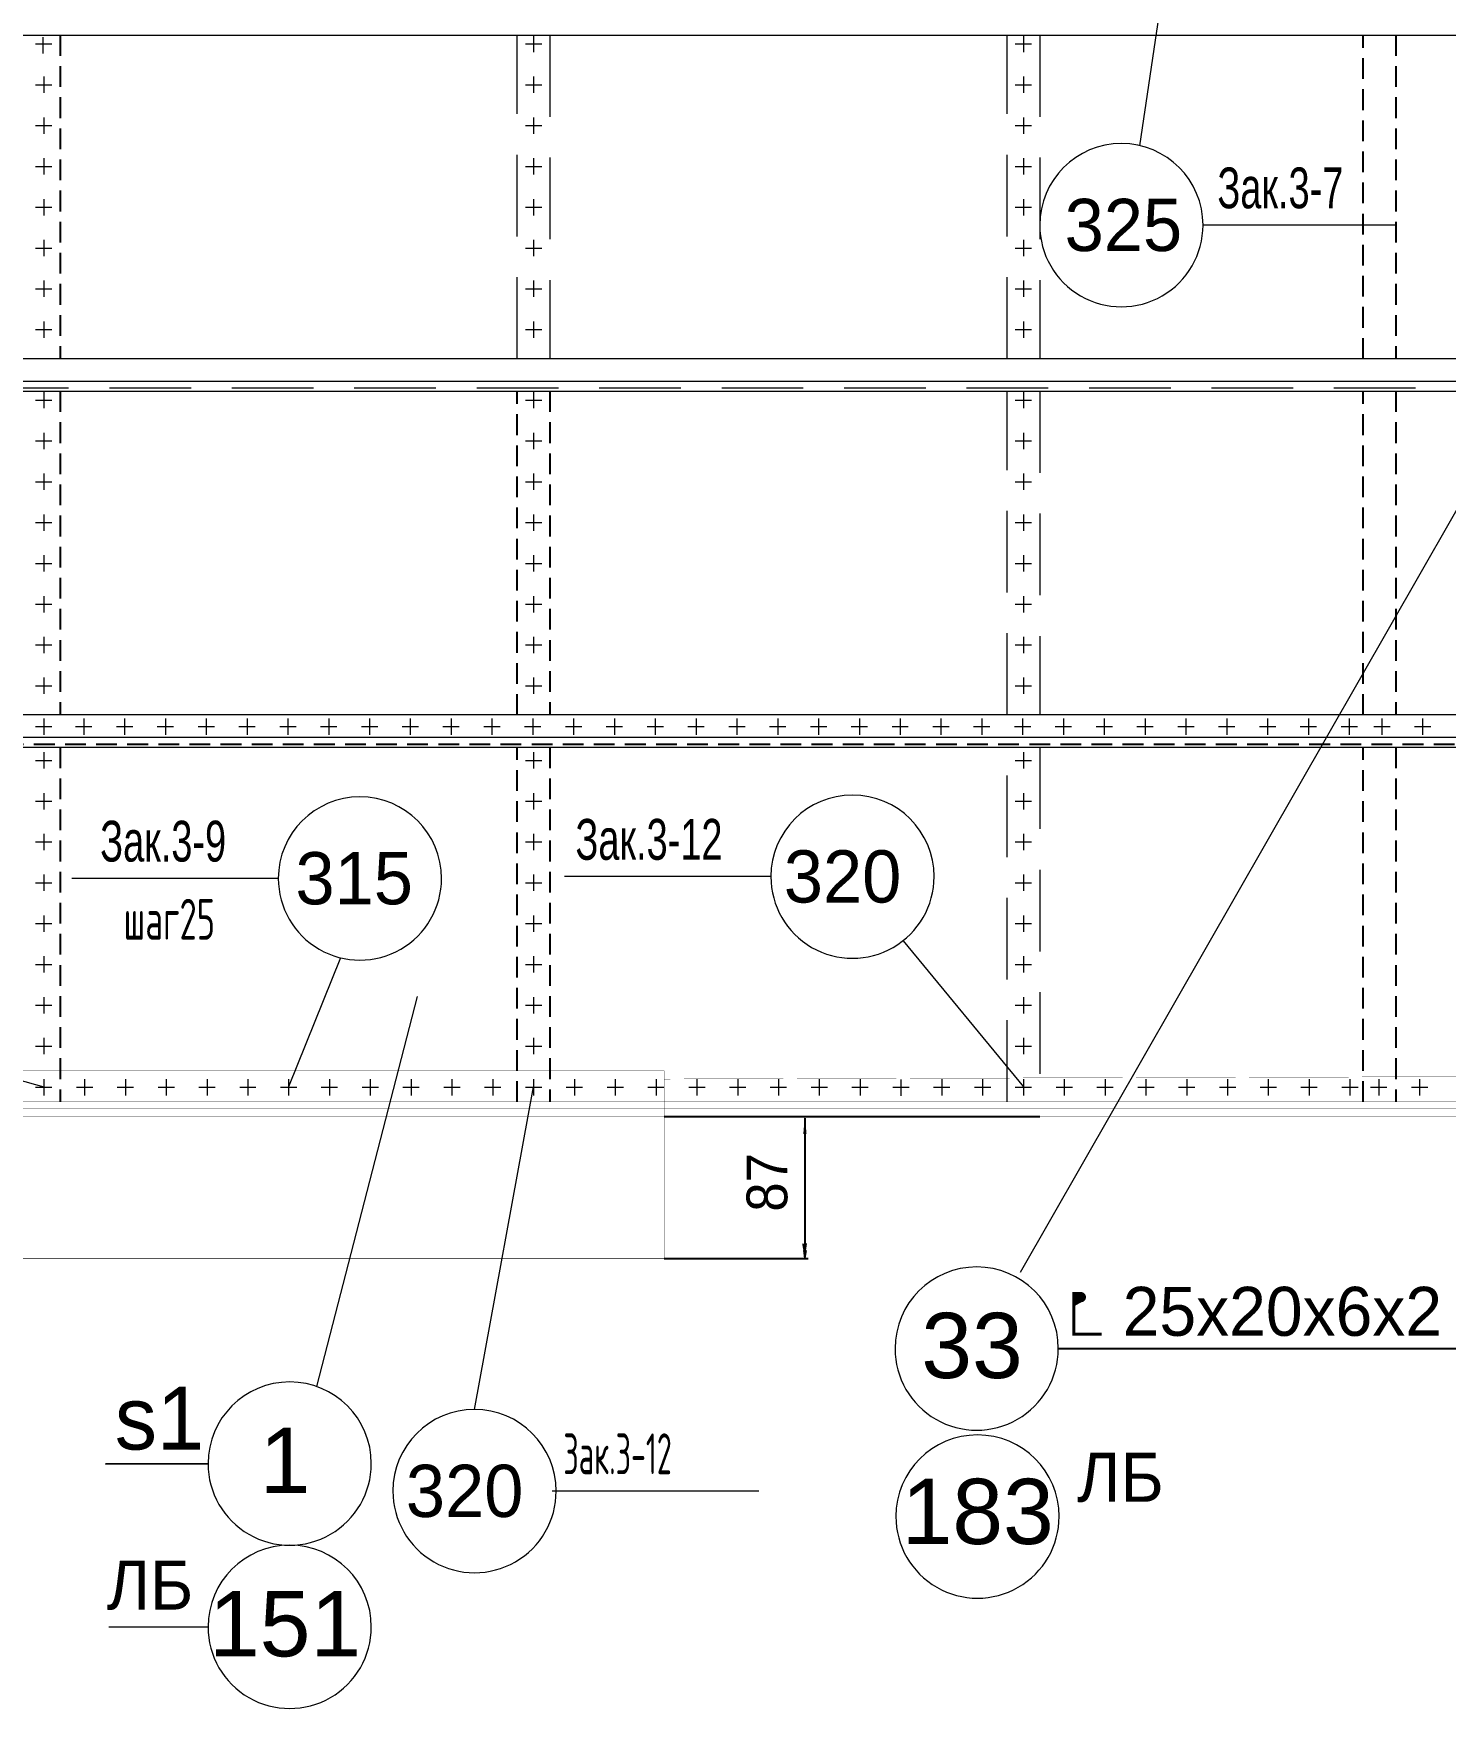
# Model space of a CAD drawing. Header units: millimetres. Extents: x 42007 to 66124, y -556 to 6894.
# Drawn here: x 44966 to 45831, y 3451 to 4477 of the extents above; entities that cross this region are included whole.
import ezdxf
from ezdxf.enums import TextEntityAlignment as Align

# ---------------------------------------------------------------- set-up
doc = ezdxf.new("R2010")
doc.units = ezdxf.units.MM
for name, pattern in [('DASHED', [19.05, 12.7, -6.35]), ('K5LT32769', [0]), ('K5LT32792', [0]), ('K5LT32793', [10, 5, -5]), ('K5LT32795', [75, 50, -25]), ('K5LT32799', [95.25, 63.5, -31.75]), ('K5LT32804', [0]), ('K5LT_THIN', [0])]:
    doc.linetypes.add(name, pattern=pattern)
doc.layers.add('pen_7', color=1, linetype='Continuous')
doc.styles.add('KTEXTSTYLE', font='GOST_AU.SHX', dxfattribs={"width": 0.96, "height": 5})
doc.styles.add('style5', font='arial.ttf', dxfattribs={"height": 3})

# ---------------------------------------------------------------- blocks, each defined once
blk = doc.blocks.new('KDIMARROW_01')
blk.add_hatch(color=0).paths.add_polyline_path([(0, 0), (-5, 0.7), (-4.5, 0), (-5, -0.7)])
at = {"color": 0, "linetype": 'K5LT_THIN', "lineweight": 13}
for p, q in [((-4.5, 0), (-5, 0.7)), ((-5, 0.7), (0, 0)), ((0, 0), (-5, -0.7)), ((-5, -0.7), (-4.5, 0)), ((0, 0), (-1, 0))]:
    blk.add_line(p, q, dxfattribs=at)

msp = doc.modelspace()

# ---------------------------------------------------------------- hatches: boundary and pattern name
msp.add_hatch(color=0).paths.add_polyline_path([(45607.584, 3700.89, 1), (45607.584, 3705.124), (45603.249, 3705.124), (45603.249, 3698.477)])
msp.add_hatch(color=0).paths.add_polyline_path([(45607.584, 3700.89, 1), (45607.584, 3705.124), (45603.249, 3705.124), (45603.249, 3698.477)])

# ---------------------------------------------------------------- linework, layer by layer
at = {"color": 7, "linetype": 'K5LT32769', "lineweight": 18}
for p, q in [((45643.717, 4408.275), (45671.882, 4597.7)), ((43913.618, 4475.989), (46901.003, 4475.989)), ((44971.774, 4474.743), (44971.774, 4464.743)), ((45272.325, 4475.598), (45272.325, 4465.598)), ((45572.325, 4475.598), (45572.325, 4465.598)), ((44967.325, 4470.598), (44977.325, 4470.598)), ((45267.325, 4470.598), (45277.325, 4470.598)), ((45567.325, 4470.598), (45577.325, 4470.598)), ((44967.325, 4445.598), (44977.325, 4445.598)), ((44972.325, 4450.598), (44972.325, 4440.598)), ((45267.325, 4445.598), (45277.325, 4445.598)), ((45272.325, 4450.598), (45272.325, 4440.598)), ((45567.325, 4445.598), (45577.325, 4445.598)), ((45572.325, 4450.598), (45572.325, 4440.598)), ((44972.325, 4425.598), (44972.325, 4415.598)), ((45272.325, 4425.598), (45272.325, 4415.598)), ((45572.325, 4425.598), (45572.325, 4415.598)), ((44967.325, 4420.598), (44977.325, 4420.598)), ((45267.325, 4420.598), (45277.325, 4420.598)), ((45567.325, 4420.598), (45577.325, 4420.598)), ((44967.325, 4395.598), (44977.325, 4395.598)), ((44972.325, 4400.598), (44972.325, 4390.598)), ((45267.325, 4395.598), (45277.325, 4395.598)), ((45272.325, 4400.598), (45272.325, 4390.598)), ((45567.325, 4395.598), (45577.325, 4395.598)), ((45572.325, 4400.598), (45572.325, 4390.598)), ((44967.325, 4370.598), (44977.325, 4370.598)), ((44972.325, 4375.598), (44972.325, 4365.598)), ((45267.325, 4370.598), (45277.325, 4370.598)), ((45272.325, 4375.598), (45272.325, 4365.598)), ((45567.325, 4370.598), (45577.325, 4370.598)), ((45572.325, 4375.598), (45572.325, 4365.598)), ((44972.325, 4350.598), (44972.325, 4340.598)), ((45272.325, 4350.598), (45272.325, 4340.598)), ((45572.325, 4350.598), (45572.325, 4340.598)), ((45800.274, 4359.582), (45682.362, 4359.582)), ((44967.325, 4345.598), (44977.325, 4345.598)), ((45267.325, 4345.598), (45277.325, 4345.598)), ((45567.325, 4345.598), (45577.325, 4345.598)), ((44967.325, 4320.598), (44977.325, 4320.598)), ((44972.325, 4325.598), (44972.325, 4315.598)), ((45267.325, 4320.598), (45277.325, 4320.598)), ((45272.325, 4325.598), (45272.325, 4315.598)), ((45567.325, 4320.598), (45577.325, 4320.598)), ((45572.325, 4325.598), (45572.325, 4315.598)), ((44972.325, 4300.598), (44972.325, 4290.598)), ((45272.325, 4300.598), (45272.325, 4290.598)), ((45572.325, 4300.598), (45572.325, 4290.598)), ((44967.325, 4295.598), (44977.325, 4295.598)), ((45267.325, 4295.598), (45277.325, 4295.598)), ((45567.325, 4295.598), (45577.325, 4295.598)), ((46901.5, 4277.718), (44005.204, 4277.718)), ((45887.647, 4272.666), (45570.293, 3718.197)), ((44005.192, 4257.891), (46901.55, 4257.891)), ((46901.535, 4263.856), (44034.765, 4263.891)), ((44967.362, 4252.452), (44977.362, 4252.452)), ((44972.362, 4257.452), (44972.362, 4247.452)), ((45267.362, 4252.452), (45277.362, 4252.452)), ((45272.362, 4257.452), (45272.362, 4247.452)), ((45567.362, 4252.452), (45577.362, 4252.452)), ((45572.362, 4257.452), (45572.362, 4247.452)), ((44967.362, 4227.452), (44977.362, 4227.452)), ((44972.362, 4232.452), (44972.362, 4222.452)), ((45267.362, 4227.452), (45277.362, 4227.452)), ((45272.362, 4232.452), (45272.362, 4222.452)), ((45567.362, 4227.452), (45577.362, 4227.452)), ((45572.362, 4232.452), (45572.362, 4222.452)), ((44972.362, 4207.452), (44972.362, 4197.452)), ((45272.362, 4207.452), (45272.362, 4197.452)), ((45572.362, 4207.452), (45572.362, 4197.452)), ((44967.362, 4202.452), (44977.362, 4202.452)), ((45267.362, 4202.452), (45277.362, 4202.452)), ((45567.362, 4202.452), (45577.362, 4202.452)), ((44967.362, 4177.452), (44977.362, 4177.452)), ((44972.362, 4182.452), (44972.362, 4172.452)), ((45267.362, 4177.452), (45277.362, 4177.452)), ((45272.362, 4182.452), (45272.362, 4172.452)), ((45567.362, 4177.452), (45577.362, 4177.452)), ((45572.362, 4182.452), (45572.362, 4172.452)), ((44972.362, 4157.452), (44972.362, 4147.452)), ((45272.362, 4157.452), (45272.362, 4147.452)), ((45572.362, 4157.452), (45572.362, 4147.452)), ((44967.362, 4152.452), (44977.362, 4152.452)), ((45267.362, 4152.452), (45277.362, 4152.452)), ((45567.362, 4152.452), (45577.362, 4152.452)), ((44967.362, 4127.452), (44977.362, 4127.452)), ((44972.362, 4132.452), (44972.362, 4122.452)), ((45267.362, 4127.452), (45277.362, 4127.452)), ((45272.362, 4132.452), (45272.362, 4122.452)), ((45567.362, 4127.452), (45577.362, 4127.452)), ((45572.362, 4132.452), (45572.362, 4122.452)), ((44972.362, 4107.452), (44972.362, 4097.452)), ((45272.362, 4107.452), (45272.362, 4097.452)), ((45572.362, 4107.452), (45572.362, 4097.452)), ((44967.362, 4102.452), (44977.362, 4102.452)), ((45267.362, 4102.452), (45277.362, 4102.452)), ((45567.362, 4102.452), (45577.362, 4102.452)), ((44967.362, 4077.452), (44977.362, 4077.452)), ((44972.362, 4082.452), (44972.362, 4072.452)), ((45267.362, 4077.452), (45277.362, 4077.452)), ((45272.362, 4082.452), (45272.362, 4072.452)), ((45567.362, 4077.452), (45577.362, 4077.452)), ((45572.362, 4082.452), (45572.362, 4072.452)), ((46902.047, 4059.615), (44191.062, 4059.615)), ((44967.362, 4052.452), (44977.362, 4052.452)), ((44972.362, 4057.452), (44972.362, 4047.452)), ((44991.882, 4052.495), (45001.882, 4052.495)), ((44996.882, 4057.495), (44996.882, 4047.495)), ((45016.882, 4052.495), (45026.882, 4052.495)), ((45021.882, 4057.495), (45021.882, 4047.495)), ((45041.882, 4052.495), (45051.882, 4052.495)), ((45046.882, 4057.495), (45046.882, 4047.495)), ((45066.882, 4052.495), (45076.882, 4052.495)), ((45071.882, 4057.495), (45071.882, 4047.495)), ((45091.882, 4052.495), (45101.882, 4052.495)), ((45096.882, 4057.495), (45096.882, 4047.495)), ((45116.882, 4052.495), (45126.882, 4052.495)), ((45121.882, 4057.495), (45121.882, 4047.495)), ((45141.882, 4052.495), (45151.882, 4052.495)), ((45146.882, 4057.495), (45146.882, 4047.495)), ((45166.882, 4052.495), (45176.882, 4052.495)), ((45171.882, 4057.495), (45171.882, 4047.495)), ((45191.882, 4052.495), (45201.882, 4052.495)), ((45196.882, 4057.495), (45196.882, 4047.495)), ((45216.882, 4052.495), (45226.882, 4052.495)), ((45221.882, 4057.495), (45221.882, 4047.495)), ((45241.882, 4052.495), (45251.882, 4052.495)), ((45246.882, 4057.495), (45246.882, 4047.495)), ((45266.882, 4052.495), (45276.882, 4052.495)), ((45271.882, 4057.495), (45271.882, 4047.495)), ((45291.882, 4052.495), (45301.882, 4052.495)), ((45296.882, 4057.495), (45296.882, 4047.495)), ((45316.882, 4052.495), (45326.882, 4052.495)), ((45321.882, 4057.495), (45321.882, 4047.495)), ((45341.882, 4052.495), (45351.882, 4052.495)), ((45346.882, 4057.495), (45346.882, 4047.495)), ((45366.882, 4052.495), (45376.882, 4052.495)), ((45371.882, 4057.495), (45371.882, 4047.495)), ((45391.882, 4052.495), (45401.882, 4052.495)), ((45396.882, 4057.495), (45396.882, 4047.495)), ((45416.882, 4052.495), (45426.882, 4052.495)), ((45421.882, 4057.495), (45421.882, 4047.495)), ((45441.882, 4052.495), (45451.882, 4052.495)), ((45446.882, 4057.495), (45446.882, 4047.495)), ((45466.882, 4052.495), (45476.882, 4052.495)), ((45471.882, 4057.495), (45471.882, 4047.495)), ((45491.882, 4052.495), (45501.882, 4052.495)), ((45496.882, 4057.495), (45496.882, 4047.495)), ((45516.882, 4052.495), (45526.882, 4052.495)), ((45521.882, 4057.495), (45521.882, 4047.495)), ((45541.882, 4052.495), (45551.882, 4052.495)), ((45546.882, 4057.495), (45546.882, 4047.495)), ((45566.882, 4052.495), (45576.882, 4052.495)), ((45571.882, 4057.495), (45571.882, 4047.495)), ((45591.882, 4052.495), (45601.882, 4052.495)), ((45596.882, 4057.495), (45596.882, 4047.495)), ((45616.882, 4052.495), (45626.882, 4052.495)), ((45621.882, 4057.495), (45621.882, 4047.495)), ((45641.882, 4052.495), (45651.882, 4052.495)), ((45646.882, 4057.495), (45646.882, 4047.495)), ((45666.882, 4052.495), (45676.882, 4052.495)), ((45671.882, 4057.495), (45671.882, 4047.495)), ((45691.882, 4052.495), (45701.882, 4052.495)), ((45696.882, 4057.495), (45696.882, 4047.495)), ((45716.882, 4052.495), (45726.882, 4052.495)), ((45721.882, 4057.495), (45721.882, 4047.495)), ((45741.882, 4052.495), (45751.882, 4052.495)), ((45746.882, 4057.495), (45746.882, 4047.495)), ((45766.882, 4052.495), (45776.882, 4052.495)), ((45771.882, 4057.495), (45771.882, 4047.495)), ((45786.882, 4052.495), (45796.882, 4052.495)), ((45791.882, 4057.495), (45791.882, 4047.495)), ((45811.882, 4052.495), (45821.882, 4052.495)), ((45816.882, 4057.495), (45816.882, 4047.495)), ((46902.082, 4045.788), (44220.631, 4045.788)), ((44191.056, 4039.788), (46902.097, 4039.788)), ((44972.362, 4036.786), (44972.362, 4026.786)), ((45272.362, 4036.786), (45272.362, 4026.786)), ((45572.362, 4036.786), (45572.362, 4026.786)), ((44967.362, 4031.786), (44977.362, 4031.786)), ((45267.362, 4031.786), (45277.362, 4031.786)), ((45567.362, 4031.786), (45577.362, 4031.786)), ((44972.362, 4011.786), (44972.362, 4001.786)), ((45272.362, 4011.786), (45272.362, 4001.786)), ((45572.362, 4011.786), (45572.362, 4001.786)), ((44967.362, 4006.786), (44977.362, 4006.786)), ((45267.362, 4006.786), (45277.362, 4006.786)), ((45567.362, 4006.786), (45577.362, 4006.786)), ((44967.362, 3981.786), (44977.362, 3981.786)), ((44972.362, 3986.786), (44972.362, 3976.786)), ((45267.362, 3981.786), (45277.362, 3981.786)), ((45272.362, 3986.786), (45272.362, 3976.786)), ((45567.362, 3981.786), (45577.362, 3981.786)), ((45572.362, 3986.786), (45572.362, 3976.786)), ((44972.362, 3961.786), (44972.362, 3951.786)), ((45272.362, 3961.786), (45272.362, 3951.786)), ((45417.679, 3960.565), (45291.233, 3960.565)), ((45572.362, 3961.786), (45572.362, 3951.786)), ((44967.362, 3956.786), (44977.362, 3956.786)), ((45116.02, 3959.458), (44989.574, 3959.458)), ((45267.362, 3956.786), (45277.362, 3956.786)), ((45567.362, 3956.786), (45577.362, 3956.786)), ((44967.362, 3931.786), (44977.362, 3931.786)), ((44972.362, 3936.786), (44972.362, 3926.786)), ((45267.362, 3931.786), (45277.362, 3931.786)), ((45272.362, 3936.786), (45272.362, 3926.786)), ((45567.362, 3931.786), (45577.362, 3931.786)), ((45572.362, 3936.786), (45572.362, 3926.786)), ((44640.743, 3925.866), (44972.362, 3831.758)), ((45498.665, 3921.323), (45572.362, 3831.758)), ((44972.362, 3911.786), (44972.362, 3901.786)), ((45154.075, 3910.906), (45122.362, 3831.758)), ((45272.362, 3911.786), (45272.362, 3901.786)), ((45572.362, 3911.786), (45572.362, 3901.786)), ((44967.362, 3906.786), (44977.362, 3906.786)), ((45267.362, 3906.786), (45277.362, 3906.786)), ((45567.362, 3906.786), (45577.362, 3906.786)), ((44967.362, 3881.786), (44977.362, 3881.786)), ((44972.362, 3886.786), (44972.362, 3876.786)), ((45201.094, 3887.191), (45139.326, 3648.324)), ((45267.362, 3881.786), (45277.362, 3881.786)), ((45272.362, 3886.786), (45272.362, 3876.786)), ((45567.362, 3881.786), (45577.362, 3881.786)), ((45572.362, 3886.786), (45572.362, 3876.786)), ((44972.362, 3861.786), (44972.362, 3851.786)), ((45272.362, 3861.786), (45272.362, 3851.786)), ((45572.362, 3861.786), (45572.362, 3851.786)), ((44967.362, 3856.786), (44977.362, 3856.786)), ((45267.362, 3856.786), (45277.362, 3856.786)), ((45567.362, 3856.786), (45577.362, 3856.786)), ((44967.362, 3831.588), (44977.362, 3831.588)), ((44972.362, 3836.588), (44972.362, 3826.588)), ((44992.362, 3831.588), (45002.362, 3831.588)), ((44997.362, 3836.588), (44997.362, 3826.588)), ((45017.362, 3831.588), (45027.362, 3831.588)), ((45022.362, 3836.588), (45022.362, 3826.588)), ((45042.362, 3831.588), (45052.362, 3831.588)), ((45047.362, 3836.588), (45047.362, 3826.588)), ((45067.362, 3831.588), (45077.362, 3831.588)), ((45072.362, 3836.588), (45072.362, 3826.588)), ((45092.362, 3831.588), (45102.362, 3831.588)), ((45097.362, 3836.588), (45097.362, 3826.588)), ((45117.362, 3831.588), (45127.362, 3831.588)), ((45122.362, 3836.588), (45122.362, 3826.588)), ((45142.362, 3831.588), (45152.362, 3831.588)), ((45147.362, 3836.588), (45147.362, 3826.588)), ((45167.362, 3831.588), (45177.362, 3831.588)), ((45172.362, 3836.588), (45172.362, 3826.588)), ((45192.362, 3831.588), (45202.362, 3831.588)), ((45197.362, 3836.588), (45197.362, 3826.588)), ((45217.362, 3831.588), (45227.362, 3831.588)), ((45222.362, 3836.588), (45222.362, 3826.588)), ((45236.205, 3634.225), (45272.362, 3831.758)), ((45242.362, 3831.588), (45252.362, 3831.588)), ((45247.362, 3836.588), (45247.362, 3826.588)), ((45267.362, 3831.588), (45277.362, 3831.588)), ((45267.362, 3831.588), (45277.362, 3831.588)), ((45272.362, 3836.588), (45272.362, 3826.588)), ((45272.362, 3836.588), (45272.362, 3826.588)), ((45292.362, 3831.588), (45302.362, 3831.588)), ((45297.362, 3836.588), (45297.362, 3826.588)), ((45317.362, 3831.588), (45327.362, 3831.588)), ((45322.362, 3836.588), (45322.362, 3826.588)), ((45342.362, 3831.588), (45352.362, 3831.588)), ((45347.362, 3836.588), (45347.362, 3826.588)), ((45367.362, 3831.588), (45377.362, 3831.588)), ((45372.362, 3836.588), (45372.362, 3826.588)), ((45392.362, 3831.588), (45402.362, 3831.588)), ((45397.362, 3836.588), (45397.362, 3826.588)), ((45417.362, 3831.588), (45427.362, 3831.588)), ((45422.362, 3836.588), (45422.362, 3826.588)), ((45442.362, 3831.588), (45452.362, 3831.588)), ((45447.362, 3836.588), (45447.362, 3826.588)), ((45467.362, 3831.588), (45477.362, 3831.588)), ((45472.362, 3836.588), (45472.362, 3826.588)), ((45492.362, 3831.588), (45502.362, 3831.588)), ((45497.362, 3836.418), (45497.362, 3826.418)), ((45517.362, 3831.588), (45527.362, 3831.588)), ((45522.362, 3836.588), (45522.362, 3826.588)), ((45542.362, 3831.588), (45552.362, 3831.588)), ((45547.362, 3836.588), (45547.362, 3826.588)), ((45567.362, 3831.588), (45577.362, 3831.588)), ((45567.362, 3831.588), (45577.362, 3831.588)), ((45572.362, 3836.588), (45572.362, 3826.588)), ((45572.362, 3836.588), (45572.362, 3826.588)), ((45592.362, 3831.588), (45602.362, 3831.588)), ((45597.362, 3836.588), (45597.362, 3826.588)), ((45617.362, 3831.588), (45627.362, 3831.588)), ((45622.362, 3836.588), (45622.362, 3826.588)), ((45642.362, 3831.588), (45652.362, 3831.588)), ((45647.362, 3836.588), (45647.362, 3826.588)), ((45667.362, 3831.588), (45677.362, 3831.588)), ((45672.362, 3836.588), (45672.362, 3826.588)), ((45692.362, 3831.588), (45702.362, 3831.588)), ((45697.362, 3836.588), (45697.362, 3826.588)), ((45717.362, 3831.588), (45727.362, 3831.588)), ((45722.362, 3836.588), (45722.362, 3826.588)), ((45742.362, 3831.588), (45752.362, 3831.588)), ((45747.362, 3836.588), (45747.362, 3826.588)), ((45767.362, 3831.588), (45777.362, 3831.588)), ((45772.362, 3836.588), (45772.362, 3826.588)), ((45785.004, 3831.588), (45795.004, 3831.588)), ((45790.004, 3836.588), (45790.004, 3826.588)), ((45810.004, 3831.588), (45820.004, 3831.588)), ((45815.004, 3836.588), (45815.004, 3826.588)), ((45410.266, 3584.225), (45283.82, 3584.225)), ((45012.287, 3501.071), (45072.994, 3501.071))]:
    msp.add_line(p, q, dxfattribs=at)
at = {"color": 0, "linetype": 'DASHED'}
for p, q in [((44982.362, 4475.989), (44982.362, 4277.718)), ((45780.362, 4277.718), (45780.362, 4475.989)), ((45800.362, 4475.989), (45800.362, 4277.718)), ((44982.362, 4257.891), (44982.362, 4059.615)), ((45262.362, 4059.615), (45262.362, 4257.891)), ((45282.362, 4257.891), (45282.362, 4059.615)), ((45780.362, 4059.615), (45780.362, 4257.891)), ((45800.362, 4257.891), (45800.362, 4059.615)), ((44223.447, 4041.771), (46902.092, 4041.771)), ((44982.362, 4039.788), (44982.362, 3822.588)), ((45262.362, 3822.588), (45262.362, 4039.788)), ((45282.362, 4039.788), (45282.362, 3822.588)), ((45780.362, 3822.588), (45780.362, 4039.788)), ((45800.362, 4039.788), (45800.362, 3822.588))]:
    msp.add_line(p, q, dxfattribs=at)
at = {"color": 7, "linetype": 'K5LT32795', "lineweight": 18}
for p, q in [((45262.362, 4277.718), (45262.362, 4475.989)), ((45282.362, 4475.989), (45282.362, 4277.718)), ((45562.362, 4277.718), (45562.362, 4475.989)), ((45582.362, 4475.989), (45582.362, 4277.718)), ((44037.574, 4259.874), (46901.545, 4259.874)), ((45562.362, 4059.615), (45562.362, 4257.891)), ((45582.362, 4257.891), (45582.362, 4059.615)), ((45562.362, 3822.588), (45562.362, 4039.788)), ((45582.362, 4039.788), (45582.362, 3822.588))]:
    msp.add_line(p, q, dxfattribs=at)
at = {"color": 7}
for p, q in [((45352.362, 3813.588), (45440.565, 3813.588)), ((45438.565, 3812.588), (45438.565, 3727.588)), ((45352.362, 3726.588), (45440.565, 3726.588))]:
    msp.add_line(p, q, dxfattribs=at)
at = {"color": 0}
for p, q in [((45352.362, 3813.588), (45582.362, 3813.588)), ((45593.748, 3671.524), (45896.774, 3671.668)), ((45010.178, 3600.885), (45072.994, 3601.067))]:
    msp.add_line(p, q, dxfattribs=at)
at = {"color": 7, "linetype": 'K5LT32799', "const_width": 0.18}
msp.add_lwpolyline([(46902.641, 3822.588), (44737.362, 3822.588, -0.41421356), (43866.362, 4693.588), (43866.362, 4939.588), (45238.362, 4939.588)], format="xyb", dxfattribs=at)
at = {"color": 7, "linetype": 'K5LT32792', "const_width": 0.25}
msp.add_lwpolyline([(44068.955, 4165.254), (43978.736, 4093.942, 0.22937881), (44737.362, 3726.588), (45352.362, 3726.588), (45352.362, 3841.588), (44737.362, 3841.588, -0.22937881)], format="xyb", close=True, dxfattribs=at)
at = {"color": 3, "linetype": 'K5LT32804', "true_color": 0x00ff00, "const_width": 0.25}
msp.add_lwpolyline([(44068.955, 4165.254), (43978.736, 4093.942, 0.22937881), (44737.362, 3726.588), (45352.362, 3726.588), (45352.362, 3841.588), (44737.362, 3841.588, -0.22937881)], format="xyb", close=True, dxfattribs=at)
at = {"color": 7, "linetype": 'K5LT32793', "const_width": 0.18}
for points in [[(44046.989, 4147.891, 0.22937881), (44737.362, 3813.588), (45352.362, 3813.588)], [(45352.362, 3818.588), (44737.362, 3818.588, -0.22937881), (44050.911, 4150.992)]]:
    msp.add_lwpolyline(points, format="xyb", dxfattribs=at)
at = {"color": 7, "linetype": 'K5LT32769', "const_width": 0.18}
msp.add_lwpolyline([(46902.664, 3813.588), (45352.362, 3813.588), (45352.362, 3836.603), (47042.362, 3841.588), (47042.362, 3813.588), (46846.4, 3813.588)], dxfattribs=at)
at = {"color": 7, "linetype": 'K5LT32793', "const_width": 0.18}
msp.add_lwpolyline([(46902.651, 3818.588), (45352.362, 3818.588)], dxfattribs=at)
at = {"color": 0}
for points in [[(45438.502, 3813.864, 0, 2, 0), (45438.563, 3803.039, 2, 2, 0)], [(45438.529, 3726.579, 0, 3, 0), (45438.313, 3735.866, 3, 3, 0)], [(45603.249, 3706.157, 0, 0, 0), (45605.603, 3706.157, 0, 0, 0), (45605.603, 3706.157, 0, 0, 0), (45603.249, 3706.157, 0, 0, 0), (45603.249, 3706.157, 20, 20, 0)]]:
    msp.add_lwpolyline(points, format="xyseb", dxfattribs=at)
at = {"color": 0, "const_width": 2}
msp.add_lwpolyline([(45602.629, 3705.124), (45607.584, 3705.124, -1), (45607.584, 3700.89), (45602.727, 3698.186)], format="xyb", dxfattribs=at)
msp.add_lwpolyline([(45602.629, 3705.124), (45607.584, 3705.124, -1), (45607.584, 3700.89), (45602.727, 3698.186)], format="xyb", dxfattribs=at)
msp.add_lwpolyline([(45603.249, 3706.157), (45603.249, 3680.34), (45620.392, 3680.34)], dxfattribs=at)
msp.add_lwpolyline([(45603.249, 3706.157), (45603.249, 3680.34), (45620.392, 3680.34)], dxfattribs=at)
at = {"color": 7, "linetype": 'K5LT32769', "lineweight": 18}
for centre, start, end in [((45632.362, 4359.582), 0, 179.999977), ((45632.362, 4359.582), 179.999977, 0), ((45166.02, 3959.458), 0, 179.999977), ((45467.679, 3960.565), 0, 179.999977), ((45467.679, 3960.565), 179.999977, 0), ((45166.02, 3959.458), 179.999977, 0), ((45543.748, 3671.524), 0, 179.999977), ((45543.748, 3671.524), 179.999977, 0), ((45122.994, 3601.067), 0, 179.999977), ((45236.205, 3584.225), 0, 179.999977), ((45544.247, 3568.632), 0, 179.999977), ((45122.994, 3601.067), 179.999977, 0), ((45236.205, 3584.225), 179.999977, 0), ((45544.247, 3568.632), 179.999977, 0), ((45122.994, 3501.067), 0, 179.999977), ((45122.994, 3501.067), 179.999977, 0)]:
    msp.add_arc(centre, 50, start, end, dxfattribs=at)

# ---------------------------------------------------------------- block references
at = {"color": 7, "rotation": 270}
msp.add_blockref('KDIMARROW_01', (45438.565, 3726.588), dxfattribs=at)

# ---------------------------------------------------------------- texts
at = {"color": 7, "attachment_point": 1}
for s, insert, char_height, style in [('\\H3.5;\\W0.965;\\Q15;\\Q0;\\W0.665;\\H25.00;Зак.3-7', (45691.203, 4394.925), 3, 'style5'), ('\\H3.5;\\W0.965;\\Q15;\\Q0;\\W0.665;\\H25.00;Зак.3-9', (45006.95, 3994.8), 3, 'style5'), ('\\H3.5;\\W0.965;\\Q15;\\Q0;\\W0.665;\\H25.00;Зак.3-12', (45298.026, 3995.907), 3, 'style5'), ('\\H3.5;\\W0.965;\\Q15;\\Q0;\\W0.765;\\H25.00;шаг25', (45021.247, 3946.972), 2.5, 'KTEXTSTYLE'), ('{\\H10x;\\W0.965;25x20x6x2}', (45633.176, 3709.329), 3, 'style5'), ('{\\H12.8x;\\W0.965;s1}', (45015.858, 3648.09), 3, 'style5'), ('\\H3.5;\\W0.965;\\Q15;\\Q0;\\W0.665;\\H25.00;Зак.3-12', (45290.613, 3619.568), 2.5, 'KTEXTSTYLE'), ('\\H3.5;\\W0.965;\\Q15;\\Q0;\\H30.00;ЛБ', (45605.264, 3607.677), 3, 'style5'), ('\\H3.5;\\W0.965;\\Q15;\\Q0;\\H30.00;ЛБ', (45010.907, 3541.665), 3, 'style5')]:
    msp.add_mtext(s, dxfattribs=dict(at, insert=insert, char_height=char_height, style=style))
at = {"color": 0, "insert": (45415.456, 3773.296), "char_height": 25, "attachment_point": 5, "rotation": 90}
msp.add_mtext('\\A1;{\\W0.965;87}', dxfattribs=at)
at = {"layer": 'pen_7', "color": 2, "linetype": 'Continuous', "style": 'style5'}
for s, p in [('33', (45540.909, 3673.431)), ('1', (45120.155, 3602.974)), ('183', (45544.357, 3571.783)), ('151', (45120.155, 3502.974))]:
    msp.add_text(s, height=40, dxfattribs=at).set_placement(p, align=Align.MIDDLE_CENTER)
at = {"layer": 'pen_7', "color": 2, "linetype": 'Continuous', "char_height": 40, "attachment_point": 1, "style": 'style5'}
for s, insert in [('\\H3.5;\\W0.965;\\Q15;\\Q0;\\H32.00;325', (45597.607, 4375.725)), ('\\H3.5;\\W0.965;\\Q15;\\Q0;\\H32.00;315', (45126.507, 3975.601)), ('\\H3.5;\\W0.965;\\Q15;\\Q0;\\H32.00;320', (45425.626, 3976.708)), ('\\H3.5;\\W0.965;\\Q15;\\Q0;\\H32.00;320', (45194.151, 3600.369))]:
    msp.add_mtext(s, dxfattribs=dict(at, insert=insert))

doc.saveas('drawing.dxf')
